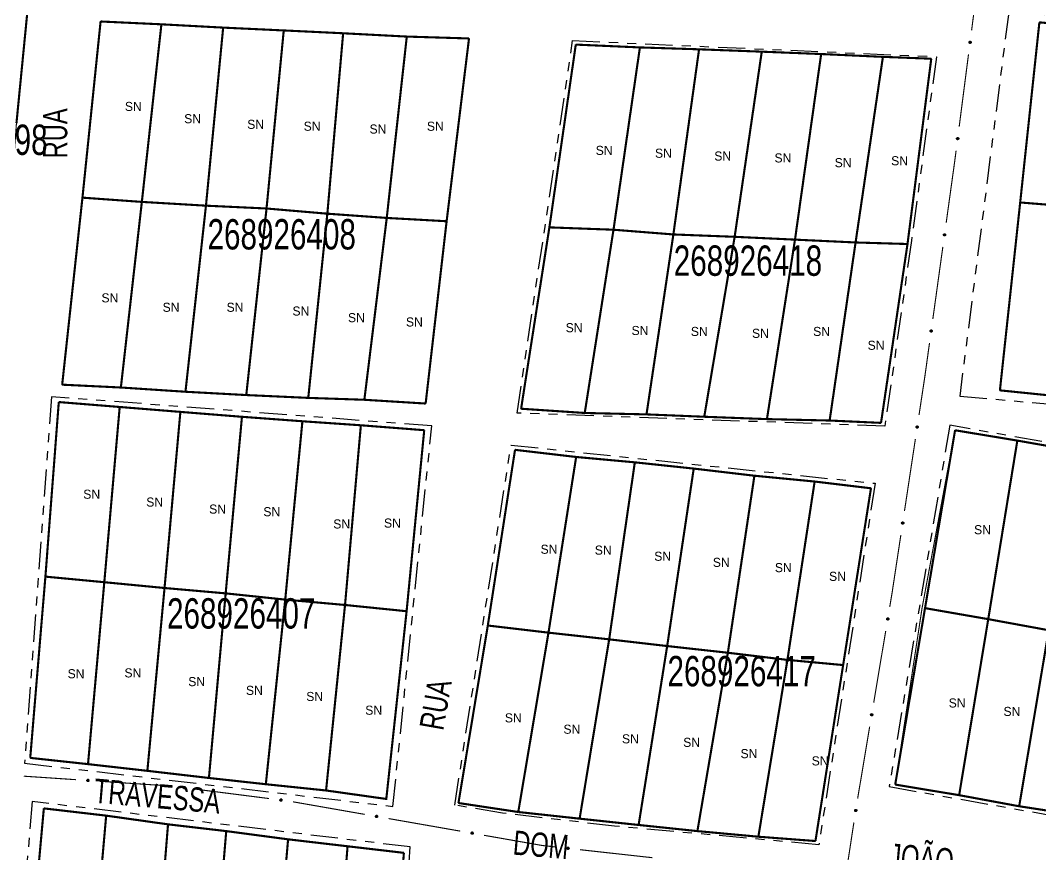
# Model space of a CAD drawing. Extents: x 211453 to 215163, y 4877397 to 4881305.
# Drawn here: x 213351.6 to 213519.8, y 4878293 to 4878430.5 of the extents above; entities that cross this region are included whole.
import ezdxf
from ezdxf.enums import TextEntityAlignment as Align

# ---------------------------------------------------------------- set-up
doc = ezdxf.new("R2010")
doc.units = 0
doc.header["$LTSCALE"] = 1.5
doc.header["$MEASUREMENT"] = 0
doc.linetypes.add('TRACO_25', pattern=[8, 3, -1, 1, -1, 1, -1])
for name, color, linetype in [('CD_MALHA_LOTES', 7, 'CONTINUOUS'), ('CD_TXT_QUADRA', 255, 'CONTINUOUS'), ('RU-QUADRA', 210, 'CONTINUOUS'), ('SV-EIXO-RUA-N-PAV', 6, 'CONTINUOUS'), ('SV-RUA-NAO-PAV', 7, 'CONTINUOUS'), ('SV-TXT-RUA-N-PAV', 7, 'CONTINUOUS'), ('Th_NmrPort', 1, 'CONTINUOUS')]:
    doc.layers.add(name, color=color, linetype=linetype)
doc.styles.add('ARIAL', font='ARIAL.SHX')

msp = doc.modelspace()

# ---------------------------------------------------------------- linework, layer by layer
at = {"layer": 'CD_MALHA_LOTES', "linetype": 'Continuous', "const_width": 0.35, "flags": 128}
for points in [[(213353.835434, 4878443.311717), (213350.913957, 4878413.535123)], [(213361.794976, 4878401.250103), (213364.787649, 4878430.282913)], [(213364.787649, 4878430.282913), (213374.815045, 4878429.816523)], [(213371.589177, 4878400.550518), (213374.815045, 4878429.816523)], [(213374.815045, 4878429.816523), (213384.997905, 4878429.2724)], [(213516.417815, 4878400.456143), (213519.584302, 4878430.141959)], [(213519.584302, 4878430.141959), (213529.699468, 4878429.174421)], [(213382.160696, 4878399.928664), (213384.997905, 4878429.2724)], [(213384.997905, 4878429.2724), (213394.986435, 4878428.80601)], [(213392.149226, 4878399.462273), (213394.986435, 4878428.80601)], [(213394.986435, 4878428.80601), (213404.780636, 4878428.339619)], [(213402.176622, 4878398.607224), (213404.780636, 4878428.339619)], [(213404.780636, 4878428.339619), (213415.274422, 4878427.795497)], [(213411.970823, 4878397.907638), (213415.274422, 4878427.795497)], [(213415.274422, 4878427.795497), (213425.535014, 4878427.48457)], [(213425.535014, 4878427.48457), (213421.842756, 4878397.363516)], [(213438.788278, 4878396.353003), (213443.141256, 4878426.474057)], [(213443.141256, 4878426.474057), (213453.712774, 4878426.007667)], [(213449.359796, 4878395.964344), (213453.712774, 4878426.007667)], [(213453.712774, 4878426.007667), (213463.46811, 4878425.69674)], [(213459.231729, 4878395.187027), (213463.46811, 4878425.69674)], [(213463.46811, 4878425.69674), (213473.806433, 4878425.308081)], [(213469.336857, 4878394.798368), (213473.806433, 4878425.308081)], [(213473.806433, 4878425.308081), (213483.600634, 4878424.919422)], [(213479.286521, 4878394.331977), (213483.600634, 4878424.919422)], [(213483.600634, 4878424.919422), (213493.783493, 4878424.453032)], [(213489.275052, 4878393.865587), (213493.783493, 4878424.453032)], [(213493.783493, 4878424.453032), (213501.754893, 4878424.146591)], [(213501.754893, 4878424.146591), (213497.837644, 4878393.610896)], [(213358.452511, 4878370.429463), (213361.794976, 4878401.250103)], [(213371.589177, 4878400.550518), (213361.794976, 4878401.250103)], [(213368.130114, 4878369.963073), (213371.589177, 4878400.550518)], [(213382.160696, 4878399.928664), (213371.589177, 4878400.550518)], [(213378.779364, 4878369.263487), (213382.160696, 4878399.928664)], [(213392.149226, 4878399.462273), (213382.160696, 4878399.928664)], [(213388.80676, 4878368.719365), (213392.149226, 4878399.462273)], [(213402.176622, 4878398.607224), (213392.149226, 4878399.462273)], [(213513.075412, 4878369.494937), (213516.417815, 4878400.456143)], [(213526.796855, 4878399.620542), (213516.417815, 4878400.456143)], [(213399.028486, 4878368.252974), (213402.176622, 4878398.607224)], [(213411.970823, 4878397.907638), (213402.176622, 4878398.607224)], [(213408.278565, 4878367.942047), (213411.970823, 4878397.907638)], [(213421.842756, 4878397.363516), (213411.970823, 4878397.907638)], [(213421.842756, 4878397.363516), (213418.383693, 4878367.320193)], [(213434.124373, 4878366.465144), (213438.788278, 4878396.353003)], [(213449.359796, 4878395.964344), (213438.788278, 4878396.353003)], [(213444.618159, 4878365.765558), (213449.359796, 4878395.964344)], [(213459.231729, 4878395.187027), (213449.359796, 4878395.964344)], [(213454.801019, 4878365.532363), (213459.231729, 4878395.187027)], [(213469.336857, 4878394.798368), (213459.231729, 4878395.187027)], [(213464.323159, 4878365.143704), (213469.336857, 4878394.798368)], [(213479.286521, 4878394.331977), (213469.336857, 4878394.798368)], [(213474.661482, 4878364.755045), (213479.286521, 4878394.331977)], [(213489.275052, 4878393.865587), (213479.286521, 4878394.331977)], [(213484.999805, 4878364.52185), (213489.275052, 4878393.865587)], [(213497.837644, 4878393.610896), (213489.275052, 4878393.865587)], [(213497.837644, 4878393.610896), (213493.471395, 4878364.133365)], [(213368.130114, 4878369.963073), (213358.452511, 4878370.429463)], [(213378.779364, 4878369.263487), (213368.130114, 4878369.963073)], [(213388.80676, 4878368.719365), (213378.779364, 4878369.263487)], [(213523.454452, 4878368.439441), (213513.075412, 4878369.494937)], [(213355.686795, 4878338.797217), (213357.893984, 4878367.564241)], [(213357.893984, 4878367.564241), (213367.936692, 4878366.754939)], [(213399.028486, 4878368.252974), (213388.80676, 4878368.719365)], [(213408.278565, 4878367.942047), (213399.028486, 4878368.252974)], [(213418.383693, 4878367.320193), (213408.278565, 4878367.942047)], [(213365.398425, 4878337.877555), (213367.936692, 4878366.754939)], [(213367.936692, 4878366.754939), (213377.942613, 4878365.945636)], [(213375.330773, 4878336.921107), (213377.942613, 4878365.945636)], [(213377.942613, 4878365.945636), (213388.095681, 4878365.136334)], [(213444.618159, 4878365.765558), (213434.124373, 4878366.465144)], [(213454.801019, 4878365.532363), (213444.618159, 4878365.765558)], [(213385.410268, 4878336.038232), (213388.095681, 4878365.136334)], [(213388.095681, 4878365.136334), (213398.064816, 4878364.400604)], [(213395.232257, 4878335.00821), (213398.064816, 4878364.400604)], [(213398.064816, 4878364.400604), (213407.702872, 4878363.738448)], [(213464.323159, 4878365.143704), (213454.801019, 4878365.532363)], [(213474.661482, 4878364.755045), (213464.323159, 4878365.143704)], [(213484.999805, 4878364.52185), (213474.661482, 4878364.755045)], [(213493.471395, 4878364.133365), (213484.999805, 4878364.52185)], [(213405.091032, 4878334.125335), (213407.702872, 4878363.738448)], [(213407.702872, 4878363.738448), (213418.150231, 4878362.929145)], [(213418.150231, 4878362.929145), (213415.2441, 4878333.095313)], [(213500.726899, 4878333.602581), (213505.682386, 4878362.918401)], [(213505.682386, 4878362.918401), (213515.94719, 4878361.215735)], [(213511.150615, 4878331.789132), (213515.94719, 4878361.215735)], [(213515.94719, 4878361.215735), (213526.796584, 4878359.312332)], [(213428.634377, 4878330.740979), (213433.122327, 4878359.691935)], [(213433.122327, 4878359.691935), (213443.201821, 4878358.514768)], [(213438.640298, 4878329.563812), (213443.201821, 4878358.514768)], [(213443.201821, 4878358.514768), (213452.876665, 4878357.631893)], [(213448.64622, 4878328.460217), (213452.876665, 4878357.631893)], [(213452.876665, 4878357.631893), (213462.588294, 4878356.601872)], [(213458.210704, 4878327.356623), (213462.588294, 4878356.601872)], [(213462.588294, 4878356.601872), (213472.594216, 4878355.424704)], [(213468.216625, 4878326.253029), (213472.594216, 4878355.424704)], [(213472.594216, 4878355.424704), (213482.526564, 4878354.468256)], [(213478.038614, 4878325.075862), (213482.526564, 4878354.468256)], [(213482.526564, 4878354.468256), (213491.812215, 4878353.354405)], [(213491.812215, 4878353.354405), (213487.224652, 4878324.221883)], [(213353.185315, 4878308.926599), (213355.686795, 4878338.797217)], [(213365.398425, 4878337.877555), (213355.686795, 4878338.797217)], [(213362.713012, 4878307.896578), (213365.398425, 4878337.877555)], [(213375.330773, 4878336.921107), (213365.398425, 4878337.877555)], [(213372.498215, 4878306.792983), (213375.330773, 4878336.921107)], [(213385.410268, 4878336.038232), (213375.330773, 4878336.921107)], [(213382.651282, 4878305.615816), (213385.410268, 4878336.038232)], [(213395.232257, 4878335.00821), (213385.410268, 4878336.038232)], [(213392.031833, 4878304.585795), (213395.232257, 4878335.00821)], [(213405.091032, 4878334.125335), (213395.232257, 4878335.00821)], [(213401.964182, 4878303.555773), (213405.091032, 4878334.125335)], [(213415.2441, 4878333.095313), (213405.091032, 4878334.125335)], [(213415.2441, 4878333.095313), (213411.89653, 4878302.157887), (213401.964182, 4878303.555773)], [(213500.726899, 4878333.602581), (213495.811971, 4878304.526706)], [(213511.150615, 4878331.789132), (213500.726899, 4878333.602581)], [(213423.794077, 4878301.489696), (213428.634377, 4878330.740979)], [(213438.640298, 4878329.563812), (213428.634377, 4878330.740979)], [(213506.354041, 4878302.781278), (213511.150615, 4878331.789132)], [(213521.124445, 4878329.961866), (213511.150615, 4878331.789132)], [(213433.656411, 4878300.007718), (213438.640298, 4878329.563812)], [(213448.64622, 4878328.460217), (213438.640298, 4878329.563812)], [(213516.251734, 4878300.954011), (213521.124445, 4878329.961866)], [(213443.773835, 4878298.90964), (213448.64622, 4878328.460217)], [(213458.210704, 4878327.356623), (213448.64622, 4878328.460217)], [(213453.503359, 4878297.871985), (213458.210704, 4878327.356623)], [(213468.216625, 4878326.253029), (213458.210704, 4878327.356623)], [(213463.193031, 4878296.859175), (213468.216625, 4878326.253029)], [(213478.038614, 4878325.075862), (213468.216625, 4878326.253029)], [(213473.247417, 4878295.935657), (213478.038614, 4878325.075862)], [(213487.224652, 4878324.221883), (213478.038614, 4878325.075862)], [(213487.224652, 4878324.221883), (213482.658287, 4878295.22398)], [(213362.713012, 4878307.896578), (213353.185315, 4878308.926599)], [(213372.498215, 4878306.792983), (213362.713012, 4878307.896578)], [(213382.651282, 4878305.615816), (213372.498215, 4878306.792983)], [(213392.031833, 4878304.585795), (213382.651282, 4878305.615816)], [(213401.964182, 4878303.555773), (213392.031833, 4878304.585795)], [(213495.811971, 4878304.526706), (213506.354041, 4878302.781278)], [(213516.251734, 4878300.954011), (213506.354041, 4878302.781278)], [(213352.720414, 4878270.806001), (213355.429318, 4878300.60395)], [(213355.429318, 4878300.60395), (213365.70722, 4878299.408845)], [(213433.656411, 4878300.007718), (213423.794077, 4878301.489696)], [(213443.773835, 4878298.90964), (213433.656411, 4878300.007718)], [(213528.167034, 4878299.126745), (213516.251734, 4878300.954011)], [(213363.07799, 4878269.690569), (213365.70722, 4878299.408845)], [(213365.70722, 4878299.408845), (213375.905449, 4878297.974719)], [(213453.503359, 4878297.871985), (213443.773835, 4878298.90964)], [(213373.515239, 4878268.415791), (213375.905449, 4878297.974719)], [(213375.905449, 4878297.974719), (213385.506125, 4878296.859288)], [(213382.996405, 4878267.180849), (213385.506125, 4878296.859288)], [(213385.506125, 4878296.859288), (213395.704354, 4878295.504836)], [(213463.193031, 4878296.859175), (213453.503359, 4878297.871985)], [(213473.247417, 4878295.935657), (213463.193031, 4878296.859175)], [(213393.11496, 4878265.826397), (213395.704354, 4878295.504836)], [(213395.704354, 4878295.504836), (213405.510134, 4878294.360451)], [(213482.658287, 4878295.22398), (213473.247417, 4878295.935657)], [(213403.153842, 4878264.551618), (213405.510134, 4878294.360451)], [(213405.510134, 4878294.360451), (213414.798428, 4878293.276459)], [(213414.798428, 4878293.276459), (213412.47566, 4878263.595534)]]:
    msp.add_lwpolyline(points, dxfattribs=at)
at = {"layer": 'RU-QUADRA', "linetype": 'Continuous', "const_width": 0.18, "flags": 128}
for points in [[(213353.835434, 4878443.311717), (213344.471725, 4878444.285543), (213333.534914, 4878445.334278), (213324.096295, 4878446.233194), (213321.849005, 4878416.306781), (213319.227167, 4878386.455278), (213328.965424, 4878385.631271), (213339.452778, 4878384.657446), (213348.741577, 4878383.75853), (213350.913957, 4878413.535123)], [(213364.787649, 4878430.282913), (213374.815045, 4878429.816523), (213384.997905, 4878429.2724), (213394.986435, 4878428.80601), (213404.780636, 4878428.339619), (213415.274422, 4878427.795497), (213425.535014, 4878427.48457), (213421.842756, 4878397.363516), (213418.383693, 4878367.320193), (213408.278565, 4878367.942047), (213399.028486, 4878368.252974), (213388.80676, 4878368.719365), (213378.779364, 4878369.263487), (213368.130114, 4878369.963073), (213358.452511, 4878370.429463), (213361.794976, 4878401.250103)], [(213519.584302, 4878430.141959), (213529.699468, 4878429.174421), (213539.59474, 4878428.250863), (213548.918286, 4878427.371283), (213559.033452, 4878426.491703), (213569.060661, 4878425.524166), (213578.999912, 4878424.644586), (213576.273215, 4878394.431022), (213573.106728, 4878363.777668), (213563.343393, 4878364.745206), (213553.404142, 4878365.712744), (213543.376933, 4878366.76824), (213533.877472, 4878367.559861), (213523.454452, 4878368.439441), (213513.075412, 4878369.494937), (213516.417815, 4878400.456143)], [(213501.754893, 4878424.146591), (213493.783493, 4878424.453032), (213483.600634, 4878424.919422), (213473.806433, 4878425.308081), (213463.46811, 4878425.69674), (213453.712774, 4878426.007667), (213443.141256, 4878426.474057), (213438.788278, 4878396.353003), (213434.124373, 4878366.465144), (213444.618159, 4878365.765558), (213454.801019, 4878365.532363), (213464.323159, 4878365.143704), (213474.661482, 4878364.755045), (213484.999805, 4878364.52185), (213493.471395, 4878364.133365), (213497.837644, 4878393.610896)], [(213418.150231, 4878362.929145), (213407.702872, 4878363.738448), (213398.064816, 4878364.400604), (213388.095681, 4878365.136334), (213377.942613, 4878365.945636), (213367.936692, 4878366.754939), (213357.893984, 4878367.564241), (213355.686795, 4878338.797217), (213353.185315, 4878308.926599), (213362.713012, 4878307.896578), (213372.498215, 4878306.792983), (213382.651282, 4878305.615816), (213392.031833, 4878304.585795), (213401.964182, 4878303.555773), (213411.89653, 4878302.157887), (213415.2441, 4878333.095313)], [(213505.682386, 4878362.918401), (213515.94719, 4878361.215735), (213526.796584, 4878359.312332), (213537.60791, 4878357.180522), (213548.038556, 4878355.391323), (213557.403297, 4878353.564057), (213565.778268, 4878352.041335), (213560.829421, 4878322.500528), (213555.956711, 4878294.101762), (213546.135154, 4878296.005165), (213537.303366, 4878297.527887), (213528.167034, 4878299.126745), (213516.251734, 4878300.954011), (213506.354041, 4878302.781278), (213495.811971, 4878304.526706), (213500.22761, 4878333.547106)], [(213433.122327, 4878359.691935), (213428.634377, 4878330.740979), (213423.794077, 4878301.489696), (213433.656411, 4878300.007718), (213443.773835, 4878298.90964), (213453.503359, 4878297.871985), (213468.838964, 4878296.269036), (213473.247417, 4878295.935657), (213482.658287, 4878295.22398), (213487.224652, 4878324.221883), (213491.812215, 4878353.354405), (213482.526564, 4878354.468256), (213472.594216, 4878355.424704), (213462.588294, 4878356.601872), (213452.876665, 4878357.631893), (213443.201821, 4878358.514768)], [(213414.798428, 4878293.276459), (213412.47566, 4878263.595534), (213410.204961, 4878233.200032), (213400.564448, 4878234.156116), (213390.525566, 4878235.510568), (213380.367174, 4878236.626), (213370.407966, 4878237.821105), (213360.369085, 4878239.175557), (213350.051346, 4878240.290988), (213352.720414, 4878270.806001), (213355.429318, 4878300.60395), (213365.70722, 4878299.408845), (213375.905449, 4878297.974719), (213385.506125, 4878296.859288), (213395.704354, 4878295.504836), (213405.510134, 4878294.360451)]]:
    msp.add_lwpolyline(points, close=True, dxfattribs=at)
at = {"layer": 'SV-EIXO-RUA-N-PAV', "const_width": 0.18}
for points in [[(213509.943875, 4878440.732584), (213508.408219, 4878428.831249)], [(213507.896334, 4878424.864138), (213506.360678, 4878412.962803)], [(213505.720821, 4878408.003914), (213505.609098, 4878407.138059)], [(213505.848792, 4878408.995692), (213505.720821, 4878408.003914)], [(213505.609098, 4878407.138059), (213504.21646, 4878397.107305)], [(213503.666389, 4878393.145308), (213502.016177, 4878381.259317)], [(213501.466106, 4878377.297319), (213500.778517, 4878372.344823)], [(213500.701456, 4878371.789776), (213499.736416, 4878365.422868)], [(213500.778517, 4878372.344823), (213500.701456, 4878371.789776)], [(213499.136978, 4878361.468038), (213497.338664, 4878349.603551)], [(213496.739226, 4878345.648722), (213495.39049, 4878336.750356)], [(213495.263259, 4878335.910936), (213494.907672, 4878333.789539)], [(213495.39049, 4878336.750356), (213495.263259, 4878335.910936)], [(213494.246421, 4878329.844574), (213492.262667, 4878318.00968)], [(213491.601416, 4878314.064715), (213489.617662, 4878302.229821)], [(213352.722079, 4878305.870663), (213352.129482, 4878305.91038)], [(213360.70417, 4878305.33567), (213352.722079, 4878305.870663)], [(213376.421299, 4878304.282242), (213364.695216, 4878305.068173)], [(213376.666918, 4878304.250922), (213376.421299, 4878304.282242)], [(213392.538399, 4878302.227042), (213380.634789, 4878303.744952)], [(213408.321525, 4878299.619039), (213396.501511, 4878301.689614)], [(213424.081543, 4878296.858274), (213412.261529, 4878298.928848)], [(213488.996468, 4878298.278434), (213487.63526, 4878289.381968)], [(213437.628427, 4878294.485194), (213428.021547, 4878296.168082)], [(213437.873763, 4878294.458037), (213437.628427, 4878294.485194)], [(213439.86162, 4878294.237985), (213437.873763, 4878294.458037)], [(213455.76448, 4878292.477571), (213443.837335, 4878293.797882)]]:
    msp.add_lwpolyline(points, dxfattribs=at)
at = {"layer": 'SV-EIXO-RUA-N-PAV'}
for points in [[(213508.279839, 4878426.976106), (213508.310258, 4878426.937808), (213508.32857, 4878426.898673), (213508.334449, 4878426.861636), (213508.33111, 4878426.827553), (213508.323766, 4878426.793069), (213508.308692, 4878426.759936), (213508.283816, 4878426.726867), (213508.245612, 4878426.696083), (213508.204289, 4878426.679959), (213508.168287, 4878426.672253), (213508.132547, 4878426.673688), (213508.099167, 4878426.681383), (213508.065268, 4878426.698179), (213508.032002, 4878426.723716), (213508.001977, 4878426.762881), (213507.984288, 4878426.801371), (213507.979542, 4878426.837344), (213507.981213, 4878426.873266), (213507.989132, 4878426.908381), (213508.004116, 4878426.94082), (213508.029888, 4878426.974267), (213508.068936, 4878427.003389), (213508.107124, 4878427.021471), (213508.143021, 4878427.02672), (213508.178349, 4878427.024279), (213508.213026, 4878427.017335), (213508.246963, 4878427.003569), (213508.279839, 4878426.976106)], [(213506.232297, 4878411.10766), (213506.262716, 4878411.069362), (213506.281029, 4878411.030227), (213506.286907, 4878410.99319), (213506.283568, 4878410.959107), (213506.276225, 4878410.924623), (213506.261151, 4878410.89149), (213506.236275, 4878410.858421), (213506.198071, 4878410.827637), (213506.156748, 4878410.811513), (213506.120746, 4878410.803807), (213506.085006, 4878410.805242), (213506.051626, 4878410.812937), (213506.017726, 4878410.829733), (213505.984461, 4878410.85527), (213505.954436, 4878410.894435), (213505.936746, 4878410.932925), (213505.932001, 4878410.968898), (213505.933671, 4878411.00482), (213505.94159, 4878411.039935), (213505.956575, 4878411.072374), (213505.982347, 4878411.105821), (213506.021395, 4878411.134943), (213506.059583, 4878411.153025), (213506.09548, 4878411.158275), (213506.130808, 4878411.155834), (213506.165484, 4878411.148889), (213506.199421, 4878411.135123), (213506.232297, 4878411.10766)], [(213504.070218, 4878395.253484), (213504.100267, 4878395.214895), (213504.118201, 4878395.175586), (213504.123723, 4878395.138494), (213504.120056, 4878395.104445), (213504.112381, 4878395.070033), (213504.096988, 4878395.037047), (213504.071795, 4878395.004219), (213504.033296, 4878394.973805), (213503.99182, 4878394.958079), (213503.955745, 4878394.95072), (213503.92002, 4878394.9525), (213503.886716, 4878394.960516), (213503.85298, 4878394.977638), (213503.819962, 4878395.003494), (213503.790316, 4878395.042946), (213503.772998, 4878395.081604), (213503.768599, 4878395.117621), (213503.770615, 4878395.153525), (213503.778872, 4878395.188563), (213503.794168, 4878395.220856), (213503.820262, 4878395.254053), (213503.859588, 4878395.282798), (213503.897948, 4878395.300511), (213503.933894, 4878395.305415), (213503.969197, 4878395.302633), (213504.003805, 4878395.295355), (213504.037608, 4878395.281263), (213504.070218, 4878395.253484)], [(213501.869934, 4878379.405495), (213501.899983, 4878379.366907), (213501.917918, 4878379.327597), (213501.92344, 4878379.290505), (213501.919772, 4878379.256456), (213501.912097, 4878379.222044), (213501.896705, 4878379.189058), (213501.871511, 4878379.15623), (213501.833013, 4878379.125816), (213501.791536, 4878379.11009), (213501.755461, 4878379.102731), (213501.719737, 4878379.104511), (213501.686433, 4878379.112527), (213501.652697, 4878379.129649), (213501.619679, 4878379.155505), (213501.590032, 4878379.194957), (213501.572714, 4878379.233615), (213501.568315, 4878379.269633), (213501.570332, 4878379.305536), (213501.578589, 4878379.340574), (213501.593885, 4878379.372867), (213501.619978, 4878379.406064), (213501.659304, 4878379.434809), (213501.697665, 4878379.452522), (213501.733611, 4878379.457426), (213501.768914, 4878379.454645), (213501.803521, 4878379.447366), (213501.837325, 4878379.433274), (213501.869934, 4878379.405495)], [(213499.567067, 4878363.571014), (213499.596632, 4878363.532054), (213499.614075, 4878363.492523), (213499.619134, 4878363.455366), (213499.615042, 4878363.421365), (213499.606938, 4878363.387052), (213499.591136, 4878363.35426), (213499.565535, 4878363.321749), (213499.52666, 4878363.291817), (213499.48499, 4878363.27661), (213499.448827, 4878363.269701), (213499.413127, 4878363.271926), (213499.379926, 4878363.280357), (213499.346406, 4878363.297898), (213499.313713, 4878363.324164), (213499.284561, 4878363.363983), (213499.267726, 4878363.402854), (213499.263777, 4878363.438924), (213499.266241, 4878363.474799), (213499.274934, 4878363.509731), (213499.290632, 4878363.541831), (213499.317137, 4878363.5747), (213499.356819, 4878363.602953), (213499.395397, 4878363.620186), (213499.431401, 4878363.624641), (213499.466667, 4878363.621419), (213499.501181, 4878363.61371), (213499.534806, 4878363.599197), (213499.567067, 4878363.571014)], [(213497.169314, 4878347.751698), (213497.19888, 4878347.712737), (213497.216323, 4878347.673207), (213497.221381, 4878347.636049), (213497.21729, 4878347.602048), (213497.209186, 4878347.567735), (213497.193383, 4878347.534943), (213497.167782, 4878347.502432), (213497.128908, 4878347.4725), (213497.087238, 4878347.457293), (213497.051074, 4878347.450384), (213497.015375, 4878347.452609), (213496.982173, 4878347.46104), (213496.948653, 4878347.478581), (213496.91596, 4878347.504847), (213496.886808, 4878347.544666), (213496.869974, 4878347.583538), (213496.866024, 4878347.619607), (213496.868489, 4878347.655483), (213496.877182, 4878347.690414), (213496.892879, 4878347.722514), (213496.919384, 4878347.755384), (213496.959066, 4878347.783636), (213496.997645, 4878347.800869), (213497.033649, 4878347.805324), (213497.068914, 4878347.802103), (213497.103429, 4878347.794393), (213497.137054, 4878347.77988), (213497.169314, 4878347.751698)], [(213494.709364, 4878331.940562), (213494.738316, 4878331.901144), (213494.755139, 4878331.861345), (213494.759615, 4878331.824113), (213494.754992, 4878331.79018), (213494.746353, 4878331.755998), (213494.730039, 4878331.723457), (213494.703932, 4878331.691351), (213494.664594, 4878331.662031), (213494.622691, 4878331.647478), (213494.586424, 4878331.641136), (213494.550763, 4878331.643919), (213494.517698, 4878331.652869), (213494.484457, 4878331.670932), (213494.452179, 4878331.697707), (213494.423653, 4878331.737976), (213494.407429, 4878331.777107), (213494.404045, 4878331.813233), (213494.40707, 4878331.849066), (213494.416308, 4878331.883858), (213494.432507, 4878331.915708), (213494.459523, 4878331.948159), (213494.499642, 4878331.975787), (213494.538485, 4878331.992414), (213494.574555, 4878331.996305), (213494.609765, 4878331.992532), (213494.644155, 4878331.984284), (213494.677549, 4878331.969246), (213494.709364, 4878331.940562)], [(213492.06436, 4878316.160703), (213492.093312, 4878316.121285), (213492.110134, 4878316.081486), (213492.11461, 4878316.044254), (213492.109987, 4878316.010321), (213492.101348, 4878315.976139), (213492.085034, 4878315.943598), (213492.058927, 4878315.911492), (213492.019589, 4878315.882172), (213491.977686, 4878315.867619), (213491.941419, 4878315.861277), (213491.905759, 4878315.86406), (213491.872693, 4878315.87301), (213491.839452, 4878315.891073), (213491.807174, 4878315.917848), (213491.778649, 4878315.958117), (213491.762424, 4878315.997248), (213491.75904, 4878316.033375), (213491.762065, 4878316.069207), (213491.771304, 4878316.103999), (213491.787502, 4878316.135849), (213491.814518, 4878316.1683), (213491.854637, 4878316.195928), (213491.89348, 4878316.212555), (213491.92955, 4878316.216446), (213491.96476, 4878316.212673), (213491.99915, 4878316.204425), (213492.032544, 4878316.189387), (213492.06436, 4878316.160703)], [(213362.83569, 4878305.082479), (213362.799331, 4878305.049767), (213362.761394, 4878305.029088), (213362.724787, 4878305.020948), (213362.690564, 4878305.022189), (213362.655694, 4878305.027403), (213362.621698, 4878305.040415), (213362.587166, 4878305.063216), (213362.554095, 4878305.099459), (213362.535466, 4878305.139715), (213362.525565, 4878305.175176), (213362.524805, 4878305.210937), (213362.530437, 4878305.244726), (213362.545122, 4878305.279592), (213362.568569, 4878305.314362), (213362.605818, 4878305.346733), (213362.64315, 4878305.366751), (213362.678764, 4878305.373695), (213362.71472, 4878305.374232), (213362.750255, 4878305.368483), (213362.783553, 4878305.355517), (213362.818518, 4878305.331846), (213362.849982, 4878305.294658), (213362.870373, 4878305.257652), (213362.877815, 4878305.222145), (213362.877546, 4878305.186733), (213362.872742, 4878305.151696), (213362.861084, 4878305.116978), (213362.83569, 4878305.082479)], [(213378.779456, 4878303.870566), (213378.741203, 4878303.84009), (213378.702095, 4878303.82172), (213378.665067, 4878303.815786), (213378.630979, 4878303.819074), (213378.596485, 4878303.826366), (213378.563329, 4878303.841391), (213378.530223, 4878303.866218), (213378.499382, 4878303.904375), (213378.483196, 4878303.945674), (213378.475437, 4878303.981665), (213378.476819, 4878304.017407), (213378.484464, 4878304.050798), (213378.50121, 4878304.084723), (213378.526697, 4878304.118026), (213378.565817, 4878304.14811), (213378.60428, 4878304.165857), (213378.640246, 4878304.170656), (213378.67617, 4878304.169039), (213378.711298, 4878304.161172), (213378.743759, 4878304.146236), (213378.777244, 4878304.120514), (213378.806425, 4878304.081509), (213378.824563, 4878304.043348), (213378.829866, 4878304.007459), (213378.827478, 4878303.972128), (213378.820585, 4878303.937441), (213378.806869, 4878303.903483), (213378.779456, 4878303.870566)], [(213394.650936, 4878301.846686), (213394.612684, 4878301.81621), (213394.573576, 4878301.797839), (213394.536548, 4878301.791905), (213394.50246, 4878301.795193), (213394.467966, 4878301.802485), (213394.43481, 4878301.81751), (213394.401704, 4878301.842337), (213394.370863, 4878301.880494), (213394.354677, 4878301.921794), (213394.346918, 4878301.957784), (213394.3483, 4878301.993526), (213394.355945, 4878302.026918), (213394.372691, 4878302.060842), (213394.398178, 4878302.094145), (213394.437298, 4878302.124229), (213394.475761, 4878302.141976), (213394.511727, 4878302.146775), (213394.547651, 4878302.145158), (213394.582778, 4878302.137291), (213394.61524, 4878302.122355), (213394.648725, 4878302.096633), (213394.677906, 4878302.057629), (213394.696044, 4878302.019468), (213394.701347, 4878301.983579), (213394.698959, 4878301.948247), (213394.692066, 4878301.91356), (213394.67835, 4878301.879602), (213394.650936, 4878301.846686)], [(213489.429504, 4878300.380805), (213489.459015, 4878300.341803), (213489.476402, 4878300.302249), (213489.481409, 4878300.265084), (213489.47727, 4878300.231089), (213489.469118, 4878300.196787), (213489.453269, 4878300.164017), (213489.427623, 4878300.131543), (213489.388706, 4878300.101665), (213489.347015, 4878300.086516), (213489.310842, 4878300.079658), (213489.275146, 4878300.081933), (213489.241956, 4878300.090411), (213489.208461, 4878300.107999), (213489.175805, 4878300.134311), (213489.146708, 4878300.17417), (213489.129928, 4878300.213065), (213489.126029, 4878300.24914), (213489.128544, 4878300.285012), (213489.137286, 4878300.319932), (213489.153029, 4878300.35201), (213489.17958, 4878300.384842), (213489.219301, 4878300.413039), (213489.257904, 4878300.430218), (213489.293914, 4878300.434622), (213489.329175, 4878300.431351), (213489.363679, 4878300.423594), (213489.397283, 4878300.409034), (213489.429504, 4878300.380805)], [(213410.414058, 4878299.140722), (213410.374428, 4878299.112061), (213410.334507, 4878299.095531), (213410.297243, 4878299.091328), (213410.263346, 4878299.0962), (213410.229228, 4878299.10509), (213410.196808, 4878299.121642), (213410.164894, 4878299.147984), (213410.135863, 4878299.187537), (213410.121618, 4878299.229545), (213410.115543, 4878299.265858), (213410.118588, 4878299.301497), (213410.12778, 4878299.334496), (213410.146087, 4878299.367603), (213410.173097, 4878299.399684), (213410.213575, 4878299.427913), (213410.252824, 4878299.44385), (213410.288974, 4878299.446969), (213410.324784, 4878299.443681), (213410.359507, 4878299.434187), (213410.391238, 4878299.417755), (213410.423489, 4878299.390502), (213410.450821, 4878299.350181), (213410.467163, 4878299.311216), (213410.470789, 4878299.275119), (213410.466758, 4878299.239937), (213410.458257, 4878299.205609), (213410.442975, 4878299.172327), (213410.414058, 4878299.140722)], [(213426.174077, 4878296.379957), (213426.134447, 4878296.351295), (213426.094526, 4878296.334765), (213426.057261, 4878296.330562), (213426.023364, 4878296.335434), (213425.989246, 4878296.344324), (213425.956826, 4878296.360877), (213425.924912, 4878296.387218), (213425.895882, 4878296.426771), (213425.881636, 4878296.468779), (213425.875561, 4878296.505092), (213425.878606, 4878296.540731), (213425.887798, 4878296.57373), (213425.906105, 4878296.606837), (213425.933116, 4878296.638918), (213425.973594, 4878296.667147), (213426.012842, 4878296.683084), (213426.048993, 4878296.686203), (213426.084802, 4878296.682915), (213426.119525, 4878296.673421), (213426.151256, 4878296.656989), (213426.183507, 4878296.629736), (213426.210839, 4878296.589415), (213426.227181, 4878296.550451), (213426.230807, 4878296.514354), (213426.226776, 4878296.479171), (213426.218276, 4878296.444843), (213426.202994, 4878296.411561), (213426.174077, 4878296.379957)], [(213441.980174, 4878293.892713), (213441.942432, 4878293.861606), (213441.903634, 4878293.84259), (213441.86671, 4878293.836043), (213441.832572, 4878293.838765), (213441.797961, 4878293.845484), (213441.764561, 4878293.859957), (213441.731048, 4878293.884231), (213441.699579, 4878293.921872), (213441.68271, 4878293.962898), (213441.674355, 4878293.998755), (213441.675144, 4878294.034515), (213441.682234, 4878294.068028), (213441.698415, 4878294.102225), (213441.723347, 4878294.135947), (213441.761962, 4878294.166675), (213441.800126, 4878294.185057), (213441.836008, 4878294.190452), (213441.871954, 4878294.189431), (213441.907206, 4878294.182148), (213441.939911, 4878294.167752), (213441.973818, 4878294.142589), (213442.003642, 4878294.104074), (213442.022411, 4878294.066219), (213442.028308, 4878294.030423), (213442.026506, 4878293.995056), (213442.020189, 4878293.96026), (213442.007038, 4878293.926079), (213441.980174, 4878293.892713)]]:
    msp.add_lwpolyline(points, close=True, dxfattribs=at)
for points in [[(213507.989132, 4878426.908381), (213507.984288, 4878426.801371)], [(213507.996699, 4878426.920215), (213507.993468, 4878426.788552)], [(213508.004116, 4878426.94082), (213508.001977, 4878426.762881)], [(213508.018657, 4878426.951777), (213508.017522, 4878426.751052)], [(213508.029888, 4878426.974267), (213508.032002, 4878426.723716)], [(213508.050438, 4878426.984824), (213508.048517, 4878426.714033)], [(213508.068936, 4878427.003389), (213508.065268, 4878426.698179)], [(213508.086759, 4878427.010406), (213508.081782, 4878426.694606)], [(213508.107124, 4878427.021471), (213508.099167, 4878426.681383)], [(213508.123866, 4878427.020752), (213508.115746, 4878426.680593)], [(213508.143021, 4878427.02672), (213508.132547, 4878426.673688)], [(213508.159925, 4878427.022979), (213508.14805, 4878426.675049)], [(213508.178349, 4878427.024279), (213508.168287, 4878426.672253)], [(213508.196289, 4878427.016911), (213508.188693, 4878426.680811)], [(213508.213026, 4878427.017335), (213508.204289, 4878426.679959)], [(213508.229249, 4878427.005779), (213508.225975, 4878426.692511)], [(213508.246963, 4878427.003569), (213508.245612, 4878426.696083)], [(213508.26151, 4878426.989233), (213508.2633, 4878426.715211)], [(213508.279839, 4878426.976106), (213508.283816, 4878426.726867)], [(213508.295561, 4878426.954571), (213508.296783, 4878426.75079)], [(213508.310258, 4878426.937808), (213508.308692, 4878426.759936)], [(213508.320793, 4878426.915544), (213508.316384, 4878426.785408)], [(213508.32857, 4878426.898673), (213508.323766, 4878426.793069)], [(213505.94159, 4878411.039935), (213505.936746, 4878410.932925)], [(213505.949157, 4878411.051769), (213505.945927, 4878410.920106)], [(213505.956575, 4878411.072374), (213505.954436, 4878410.894435)], [(213505.971116, 4878411.083332), (213505.969981, 4878410.882606)], [(213505.982347, 4878411.105821), (213505.984461, 4878410.85527)], [(213506.002897, 4878411.116378), (213506.000976, 4878410.845587)], [(213506.021395, 4878411.134943), (213506.017726, 4878410.829733)], [(213506.039218, 4878411.14196), (213506.034241, 4878410.82616)], [(213506.059583, 4878411.153025), (213506.051626, 4878410.812937)], [(213506.076324, 4878411.152306), (213506.068204, 4878410.812147)], [(213506.09548, 4878411.158275), (213506.085006, 4878410.805242)], [(213506.112383, 4878411.154533), (213506.100509, 4878410.806603)], [(213506.130808, 4878411.155834), (213506.120746, 4878410.803807)], [(213506.148748, 4878411.148465), (213506.141152, 4878410.812365)], [(213506.165484, 4878411.148889), (213506.156748, 4878410.811513)], [(213506.181707, 4878411.137333), (213506.178433, 4878410.824065)], [(213506.199421, 4878411.135123), (213506.198071, 4878410.827637)], [(213506.213968, 4878411.120787), (213506.215758, 4878410.846765)], [(213506.232297, 4878411.10766), (213506.236275, 4878410.858421)], [(213506.248019, 4878411.086125), (213506.249241, 4878410.882344)], [(213506.262716, 4878411.069362), (213506.261151, 4878410.89149)], [(213506.273252, 4878411.047098), (213506.268843, 4878410.916963)], [(213506.281029, 4878411.030227), (213506.276225, 4878410.924623)], [(213503.778872, 4878395.188563), (213503.772998, 4878395.081604)], [(213503.786553, 4878395.200323), (213503.782055, 4878395.068697)], [(213503.794168, 4878395.220856), (213503.790316, 4878395.042946)], [(213503.808814, 4878395.231673), (213503.805746, 4878395.030968)], [(213503.820262, 4878395.254053), (213503.819962, 4878395.003494)], [(213503.840912, 4878395.264412), (213503.836383, 4878394.993651)], [(213503.859588, 4878395.282798), (213503.85298, 4878394.977638)], [(213503.877478, 4878395.289643), (213503.86946, 4878394.973906)], [(213503.897948, 4878395.300511), (213503.886716, 4878394.960516)], [(213503.914682, 4878395.299631), (213503.903287, 4878394.959566)], [(213503.933894, 4878395.305415), (213503.92002, 4878394.9525)], [(213503.950761, 4878395.30151), (213503.935536, 4878394.953711)], [(213503.969197, 4878395.302633), (213503.955745, 4878394.95072)], [(213503.987065, 4878395.295092), (213503.976233, 4878394.959081)], [(213504.003805, 4878395.295355), (213503.99182, 4878394.958079)], [(213504.019916, 4878395.283643), (213504.013625, 4878394.970421)], [(213504.037608, 4878395.281263), (213504.033296, 4878394.973805)], [(213504.052016, 4878395.266788), (213504.051167, 4878394.992761)], [(213504.070218, 4878395.253484), (213504.071795, 4878395.004219)], [(213504.085732, 4878395.2318), (213504.084991, 4878395.028016)], [(213504.100267, 4878395.214895), (213504.096988, 4878395.037047)], [(213504.110587, 4878395.192531), (213504.104925, 4878395.062444)], [(213504.118201, 4878395.175586), (213504.112381, 4878395.070033)], [(213501.578589, 4878379.340574), (213501.572714, 4878379.233615)], [(213501.586269, 4878379.352334), (213501.581771, 4878379.220708)], [(213501.593885, 4878379.372867), (213501.590032, 4878379.194957)], [(213501.608531, 4878379.383684), (213501.605462, 4878379.182979)], [(213501.619978, 4878379.406064), (213501.619679, 4878379.155505)], [(213501.640628, 4878379.416423), (213501.636099, 4878379.145663)], [(213501.659304, 4878379.434809), (213501.652697, 4878379.129649)], [(213501.677194, 4878379.441654), (213501.669176, 4878379.125917)], [(213501.697665, 4878379.452522), (213501.686433, 4878379.112527)], [(213501.714399, 4878379.451642), (213501.703003, 4878379.111577)], [(213501.733611, 4878379.457426), (213501.719737, 4878379.104511)], [(213501.750477, 4878379.453521), (213501.735253, 4878379.105722)], [(213501.768914, 4878379.454645), (213501.755461, 4878379.102731)], [(213501.786782, 4878379.447103), (213501.775949, 4878379.111093)], [(213501.803521, 4878379.447366), (213501.791536, 4878379.11009)], [(213501.819633, 4878379.435654), (213501.813341, 4878379.122433)], [(213501.837325, 4878379.433274), (213501.833013, 4878379.125816)], [(213501.851733, 4878379.418799), (213501.850883, 4878379.144773)], [(213501.869934, 4878379.405495), (213501.871511, 4878379.15623)], [(213501.885448, 4878379.383811), (213501.884708, 4878379.180027)], [(213501.899983, 4878379.366907), (213501.896705, 4878379.189058)], [(213501.910304, 4878379.344542), (213501.904641, 4878379.214455)], [(213501.917918, 4878379.327597), (213501.912097, 4878379.222044)], [(213499.274934, 4878363.509731), (213499.267726, 4878363.402854)], [(213499.282761, 4878363.521395), (213499.276621, 4878363.389835)], [(213499.290632, 4878363.541831), (213499.284561, 4878363.363983)], [(213499.305411, 4878363.552465), (213499.29984, 4878363.351813)], [(213499.317137, 4878363.5747), (213499.313713, 4878363.324164)], [(213499.337915, 4878363.584801), (213499.33001, 4878363.314118)], [(213499.356819, 4878363.602953), (213499.346406, 4878363.297898)], [(213499.374792, 4878363.609574), (213499.362837, 4878363.293961)], [(213499.395397, 4878363.620186), (213499.379926, 4878363.280357)], [(213499.412118, 4878363.619097), (213499.396483, 4878363.2792)], [(213499.431401, 4878363.624641), (213499.413127, 4878363.271926)], [(213499.448218, 4878363.620526), (213499.428657, 4878363.272944)], [(213499.466667, 4878363.621419), (213499.448827, 4878363.269701)], [(213499.484439, 4878363.613656), (213499.469417, 4878363.277806)], [(213499.501181, 4878363.61371), (213499.48499, 4878363.27661)], [(213499.517145, 4878363.601798), (213499.506948, 4878363.288679)], [(213499.534806, 4878363.599197), (213499.52666, 4878363.291817)], [(213499.549032, 4878363.584544), (213499.544765, 4878363.310549)], [(213499.567067, 4878363.571014), (213499.565535, 4878363.321749)], [(213499.582309, 4878363.549138), (213499.579027, 4878363.345379)], [(213499.596632, 4878363.532054), (213499.591136, 4878363.35426)], [(213499.606673, 4878363.509562), (213499.599388, 4878363.379556)], [(213499.614075, 4878363.492523), (213499.606938, 4878363.387052)], [(213496.877182, 4878347.690414), (213496.869974, 4878347.583538)], [(213496.885008, 4878347.702078), (213496.878869, 4878347.570518)], [(213496.892879, 4878347.722514), (213496.886808, 4878347.544666)], [(213496.907659, 4878347.733148), (213496.902088, 4878347.532496)], [(213496.919384, 4878347.755384), (213496.91596, 4878347.504847)], [(213496.940162, 4878347.765484), (213496.932257, 4878347.494801)], [(213496.959066, 4878347.783636), (213496.948653, 4878347.478581)], [(213496.97704, 4878347.790257), (213496.965085, 4878347.474644)], [(213496.997645, 4878347.800869), (213496.982173, 4878347.46104)], [(213497.014366, 4878347.79978), (213496.99873, 4878347.459884)], [(213497.033649, 4878347.805324), (213497.015375, 4878347.452609)], [(213497.050466, 4878347.801209), (213497.030905, 4878347.453627)], [(213497.068914, 4878347.802103), (213497.051074, 4878347.450384)], [(213497.086687, 4878347.794339), (213497.071665, 4878347.45849)], [(213497.103429, 4878347.794393), (213497.087238, 4878347.457293)], [(213497.119393, 4878347.782481), (213497.109196, 4878347.469362)], [(213497.137054, 4878347.77988), (213497.128908, 4878347.4725)], [(213497.15128, 4878347.765227), (213497.147013, 4878347.491232)], [(213497.169314, 4878347.751698), (213497.167782, 4878347.502432)], [(213497.184556, 4878347.729821), (213497.181275, 4878347.526063)], [(213497.19888, 4878347.712737), (213497.193383, 4878347.534943)], [(213497.20892, 4878347.690245), (213497.201636, 4878347.560239)], [(213497.216323, 4878347.673207), (213497.209186, 4878347.567735)], [(213494.416308, 4878331.883858), (213494.407429, 4878331.777107)], [(213494.424317, 4878331.895398), (213494.416119, 4878331.76395)], [(213494.432507, 4878331.915708), (213494.423653, 4878331.737976)], [(213494.447451, 4878331.926109), (213494.438741, 4878331.725569)], [(213494.459523, 4878331.948159), (213494.452179, 4878331.697707)], [(213494.480456, 4878331.957933), (213494.468316, 4878331.687407)], [(213494.499642, 4878331.975787), (213494.484457, 4878331.670932)], [(213494.517717, 4878331.982125), (213494.500825, 4878331.666739)], [(213494.538485, 4878331.992414), (213494.517698, 4878331.652869)], [(213494.555188, 4878331.991064), (213494.534235, 4878331.651453)], [(213494.574555, 4878331.996305), (213494.550763, 4878331.643919)], [(213494.591305, 4878331.991928), (213494.566307, 4878331.644694)], [(213494.609765, 4878331.992532), (213494.586424, 4878331.641136)], [(213494.627415, 4878331.984491), (213494.607139, 4878331.648918)], [(213494.644155, 4878331.984284), (213494.622691, 4878331.647478)], [(213494.65993, 4878331.972123), (213494.644835, 4878331.659202)], [(213494.677549, 4878331.969246), (213494.664594, 4878331.662031)], [(213494.691544, 4878331.954372), (213494.68299, 4878331.680478)], [(213494.709364, 4878331.940562), (213494.703932, 4878331.691351)], [(213494.724262, 4878331.91845), (213494.717792, 4878331.714768)], [(213494.738316, 4878331.901144), (213494.730039, 4878331.723457)], [(213494.748004, 4878331.878498), (213494.738686, 4878331.748622)], [(213494.755139, 4878331.861345), (213494.746353, 4878331.755998)], [(213491.771304, 4878316.103999), (213491.762424, 4878315.997248)], [(213491.779312, 4878316.115539), (213491.771114, 4878315.984091)], [(213491.787502, 4878316.135849), (213491.778649, 4878315.958117)], [(213491.802446, 4878316.14625), (213491.793736, 4878315.945711)], [(213491.814518, 4878316.1683), (213491.807174, 4878315.917848)], [(213491.835451, 4878316.178074), (213491.823311, 4878315.907548)], [(213491.854637, 4878316.195928), (213491.839452, 4878315.891073)], [(213491.872712, 4878316.202267), (213491.85582, 4878315.88688)], [(213491.89348, 4878316.212555), (213491.872693, 4878315.87301)], [(213491.910183, 4878316.211205), (213491.88923, 4878315.871594)], [(213491.92955, 4878316.216446), (213491.905759, 4878315.86406)], [(213491.9463, 4878316.212069), (213491.921302, 4878315.864835)], [(213491.96476, 4878316.212673), (213491.941419, 4878315.861277)], [(213491.98241, 4878316.204632), (213491.962134, 4878315.869059)], [(213491.99915, 4878316.204425), (213491.977686, 4878315.867619)], [(213492.014926, 4878316.192264), (213491.99983, 4878315.879343)], [(213492.032544, 4878316.189387), (213492.019589, 4878315.882172)], [(213492.046539, 4878316.174513), (213492.037985, 4878315.900619)], [(213492.06436, 4878316.160703), (213492.058927, 4878315.911492)], [(213492.079257, 4878316.138591), (213492.072788, 4878315.934909)], [(213492.093312, 4878316.121285), (213492.085034, 4878315.943598)], [(213492.102999, 4878316.098639), (213492.093681, 4878315.968763)], [(213492.110134, 4878316.081486), (213492.101348, 4878315.976139)], [(213362.877815, 4878305.222145), (213362.524805, 4878305.210937)], [(213362.870373, 4878305.257652), (213362.530437, 4878305.244726)], [(213362.870682, 4878305.240898), (213362.530666, 4878305.22813)], [(213362.858079, 4878305.2773), (213362.542569, 4878305.262889)], [(213362.849982, 4878305.294658), (213362.545122, 4878305.279592)], [(213362.830316, 4878305.311982), (213362.559917, 4878305.297284)], [(213362.818518, 4878305.331846), (213362.568569, 4878305.314362)], [(213362.795382, 4878305.341676), (213362.594965, 4878305.330492)], [(213362.783553, 4878305.355517), (213362.605818, 4878305.346733)], [(213362.762531, 4878305.361656), (213362.630918, 4878305.356801)], [(213362.750255, 4878305.368483), (213362.64315, 4878305.366751)], [(213362.877546, 4878305.186733), (213362.525565, 4878305.175176)], [(213362.875117, 4878305.205043), (213362.527114, 4878305.195546)], [(213362.871292, 4878305.168375), (213362.53536, 4878305.155333)], [(213362.872742, 4878305.151696), (213362.535466, 4878305.139715)], [(213362.862203, 4878305.134795), (213362.549325, 4878305.11884)], [(213362.861084, 4878305.116978), (213362.554095, 4878305.099459)], [(213362.847669, 4878305.101579), (213362.574273, 4878305.082979)], [(213362.83569, 4878305.082479), (213362.587166, 4878305.063216)], [(213362.815161, 4878305.065466), (213362.611839, 4878305.051741)], [(213362.799331, 4878305.049767), (213362.621698, 4878305.040415)], [(213362.777756, 4878305.037886), (213362.647595, 4878305.034301)], [(213362.761394, 4878305.029088), (213362.655694, 4878305.027403)], [(213378.827478, 4878303.972128), (213378.475437, 4878303.981665)], [(213378.829866, 4878304.007459), (213378.476819, 4878304.017407)], [(213378.82615, 4878303.99055), (213378.478203, 4878304.001906)], [(213378.820585, 4878303.937441), (213378.483196, 4878303.945674)], [(213378.82387, 4878304.026606), (213378.483699, 4878304.034219)], [(213378.820136, 4878303.954177), (213378.484026, 4878303.961272)], [(213378.824563, 4878304.043348), (213378.484464, 4878304.050798)], [(213378.809053, 4878303.921201), (213378.495781, 4878303.924008)], [(213378.813468, 4878304.063697), (213378.497661, 4878304.068203)], [(213378.806869, 4878303.903483), (213378.499382, 4878303.904375)], [(213378.806425, 4878304.081509), (213378.50121, 4878304.084723)], [(213378.787832, 4878304.09998), (213378.517038, 4878304.101497)], [(213378.792556, 4878303.888915), (213378.518537, 4878303.886717)], [(213378.777244, 4878304.120514), (213378.526697, 4878304.118026)], [(213378.779456, 4878303.870566), (213378.530223, 4878303.866218)], [(213378.754738, 4878304.131711), (213378.554011, 4878304.132547)], [(213378.757945, 4878303.854813), (213378.554166, 4878303.853286)], [(213378.741203, 4878303.84009), (213378.563329, 4878303.841391)], [(213378.743759, 4878304.146236), (213378.565817, 4878304.14811)], [(213378.718955, 4878303.829522), (213378.588813, 4878303.833737)], [(213378.723143, 4878304.153623), (213378.591475, 4878304.156657)], [(213378.702095, 4878303.82172), (213378.596485, 4878303.826366)], [(213378.711298, 4878304.161172), (213378.60428, 4878304.165857)], [(213394.698959, 4878301.948247), (213394.346918, 4878301.957784)], [(213394.701347, 4878301.983579), (213394.3483, 4878301.993526)], [(213394.697631, 4878301.96667), (213394.349683, 4878301.978025)], [(213394.692066, 4878301.91356), (213394.354677, 4878301.921794)], [(213394.69535, 4878302.002725), (213394.355179, 4878302.010338)], [(213394.691617, 4878301.930296), (213394.355507, 4878301.937391)], [(213394.696044, 4878302.019468), (213394.355945, 4878302.026918)], [(213394.680534, 4878301.89732), (213394.367262, 4878301.900127)], [(213394.684949, 4878302.039816), (213394.369142, 4878302.044322)], [(213394.67835, 4878301.879602), (213394.370863, 4878301.880494)], [(213394.677906, 4878302.057629), (213394.372691, 4878302.060842)], [(213394.659313, 4878302.076099), (213394.388519, 4878302.077616)], [(213394.664037, 4878301.865034), (213394.390018, 4878301.862836)], [(213394.648725, 4878302.096633), (213394.398178, 4878302.094145)], [(213394.626219, 4878302.107831), (213394.425492, 4878302.108666)], [(213394.61524, 4878302.122355), (213394.437298, 4878302.124229)], [(213394.594624, 4878302.129742), (213394.462956, 4878302.132776)], [(213394.582778, 4878302.137291), (213394.475761, 4878302.141976)], [(213394.650936, 4878301.846686), (213394.401704, 4878301.842337)], [(213394.629426, 4878301.830932), (213394.425646, 4878301.829406)], [(213394.612684, 4878301.81621), (213394.43481, 4878301.81751)], [(213394.590436, 4878301.805641), (213394.460294, 4878301.809856)], [(213394.573576, 4878301.797839), (213394.467966, 4878301.802485)], [(213489.137286, 4878300.319932), (213489.129928, 4878300.213065)], [(213489.145129, 4878300.331585), (213489.138805, 4878300.200034)], [(213489.153029, 4878300.35201), (213489.146708, 4878300.17417)], [(213489.167823, 4878300.362622), (213489.161971, 4878300.161979)], [(213489.17958, 4878300.384842), (213489.175805, 4878300.134311)], [(213489.200372, 4878300.394913), (213489.192087, 4878300.124242)], [(213489.219301, 4878300.413039), (213489.208461, 4878300.107999)], [(213489.237284, 4878300.419634), (213489.224887, 4878300.104039)], [(213489.257904, 4878300.430218), (213489.241956, 4878300.090411)], [(213489.274624, 4878300.429106), (213489.258511, 4878300.089231)], [(213489.293914, 4878300.434622), (213489.275146, 4878300.081933)], [(213489.310725, 4878300.430484), (213489.290677, 4878300.082929)], [(213489.329175, 4878300.431351), (213489.310842, 4878300.079658)], [(213489.346937, 4878300.423563), (213489.331444, 4878300.087735)], [(213489.363679, 4878300.423594), (213489.347015, 4878300.086516)], [(213489.379626, 4878300.411659), (213489.36899, 4878300.098555)], [(213489.397283, 4878300.409034), (213489.388706, 4878300.101665)], [(213489.411489, 4878300.39436), (213489.406838, 4878300.120372)], [(213489.429504, 4878300.380805), (213489.427623, 4878300.131543)], [(213489.444716, 4878300.358908), (213489.441148, 4878300.155154)], [(213489.459015, 4878300.341803), (213489.453269, 4878300.164017)], [(213489.469024, 4878300.319298), (213489.461558, 4878300.189302)], [(213489.476402, 4878300.302249), (213489.469118, 4878300.196787)], [(213410.466758, 4878299.239937), (213410.115543, 4878299.265858)], [(213410.470789, 4878299.275119), (213410.118588, 4878299.301497)], [(213410.466289, 4878299.258402), (213410.119248, 4878299.285947)], [(213410.458257, 4878299.205609), (213410.121618, 4878299.229545)], [(213410.458588, 4878299.222348), (213410.123173, 4878299.245086)], [(213410.46569, 4878299.294524), (213410.126243, 4878299.317969)], [(213410.467163, 4878299.311216), (213410.12778, 4878299.334496)], [(213410.445982, 4878299.189923), (213410.13318, 4878299.207315)], [(213410.442975, 4878299.172327), (213410.135863, 4878299.187537)], [(213410.457027, 4878299.33206), (213410.141773, 4878299.351267)], [(213410.450821, 4878299.350181), (213410.146087, 4878299.367603)], [(213410.427999, 4878299.158441), (213410.154175, 4878299.169005)], [(213410.433109, 4878299.369497), (213410.162679, 4878299.383622)], [(213410.414058, 4878299.140722), (213410.164894, 4878299.147984)], [(213410.423489, 4878299.390502), (213410.173097, 4878299.399684)], [(213410.391837, 4878299.125987), (213410.188208, 4878299.133952)], [(213410.374428, 4878299.112061), (213410.196808, 4878299.121642)], [(213410.401528, 4878299.402735), (213410.201058, 4878299.412917)], [(213410.391238, 4878299.417755), (213410.213575, 4878299.427913)], [(213410.351712, 4878299.10254), (213410.221908, 4878299.11281)], [(213410.334507, 4878299.095531), (213410.229228, 4878299.10509)], [(213410.370988, 4878299.426094), (213410.239604, 4878299.435256)], [(213410.359507, 4878299.434187), (213410.252824, 4878299.44385)], [(213426.226776, 4878296.479171), (213425.875561, 4878296.505092)], [(213426.230807, 4878296.514354), (213425.878606, 4878296.540731)], [(213426.226307, 4878296.497636), (213425.879266, 4878296.525182)], [(213426.218276, 4878296.444843), (213425.881636, 4878296.468779)], [(213426.218606, 4878296.461582), (213425.883191, 4878296.48432)], [(213426.225709, 4878296.533759), (213425.886261, 4878296.557204)], [(213426.227181, 4878296.550451), (213425.887798, 4878296.57373)], [(213426.206, 4878296.429158), (213425.893198, 4878296.44655)], [(213426.202994, 4878296.411561), (213425.895882, 4878296.426771)], [(213426.217046, 4878296.571294), (213425.901791, 4878296.590501)], [(213426.210839, 4878296.589415), (213425.906105, 4878296.606837)], [(213426.188017, 4878296.397675), (213425.914193, 4878296.408239)], [(213426.193127, 4878296.608731), (213425.922697, 4878296.622856)], [(213426.174077, 4878296.379957), (213425.924912, 4878296.387218)], [(213426.183507, 4878296.629736), (213425.933116, 4878296.638918)], [(213426.151855, 4878296.365221), (213425.948226, 4878296.373186)], [(213426.134447, 4878296.351295), (213425.956826, 4878296.360877)], [(213426.161546, 4878296.641969), (213425.961076, 4878296.652151)], [(213426.151256, 4878296.656989), (213425.973594, 4878296.667147)], [(213426.11173, 4878296.341774), (213425.981926, 4878296.352045)], [(213426.094526, 4878296.334765), (213425.989246, 4878296.344324)], [(213426.131006, 4878296.665328), (213425.999622, 4878296.67449)], [(213426.119525, 4878296.673421), (213426.012842, 4878296.683084)], [(213442.026506, 4878293.995056), (213441.674355, 4878293.998755)], [(213442.028308, 4878294.030423), (213441.675144, 4878294.034515)], [(213442.024872, 4878294.013454), (213441.676784, 4878294.019038)], [(213442.021994, 4878294.049467), (213441.681744, 4878294.051438)], [(213442.022411, 4878294.066219), (213441.682234, 4878294.068028)], [(213442.020189, 4878293.96026), (213441.68271, 4878293.962898)], [(213442.019462, 4878293.976986), (213441.683281, 4878293.978506)], [(213442.010979, 4878294.086381), (213441.695141, 4878294.085649)], [(213442.008928, 4878293.943831), (213441.695652, 4878293.941443)], [(213442.003642, 4878294.104074), (213441.698415, 4878294.102225)], [(213442.007038, 4878293.926079), (213441.699579, 4878293.921872)], [(213441.984745, 4878294.122233), (213441.713963, 4878294.11926)], [(213441.992968, 4878293.911276), (213441.719023, 4878293.904534)], [(213441.973818, 4878294.142589), (213441.723347, 4878294.135947)], [(213441.980174, 4878293.892713), (213441.731048, 4878293.884231)], [(213441.951129, 4878294.153412), (213441.750416, 4878294.150919)], [(213441.958927, 4878293.876604), (213441.755201, 4878293.871699)], [(213441.939911, 4878294.167752), (213441.761962, 4878294.166675)], [(213441.942432, 4878293.861606), (213441.764561, 4878293.859957)], [(213441.919175, 4878294.174796), (213441.787475, 4878294.175647)], [(213441.920362, 4878293.85067), (213441.790168, 4878293.852727)], [(213441.903634, 4878293.84259), (213441.797961, 4878293.845484)], [(213441.907206, 4878294.182148), (213441.800126, 4878294.185057)]]:
    msp.add_lwpolyline(points, dxfattribs=at)
at = {"layer": 'SV-RUA-NAO-PAV', "linetype": 'TRACO_25'}
for points in [[(213514.530149, 4878431.814845, 10.793804), (213506.442838, 4878368.54353, 10.793804), (213573.519947, 4878362.676265, 10.585712), (213580.180085, 4878426.661167, 10.585712)], [(213502.611178, 4878424.472959, 11.228905), (213498.488935, 4878394.18184, 10.566794), (213494.109053, 4878363.596274, 9.541103), (213433.490009, 4878365.731007, 9.541103), (213442.617831, 4878427.122972, 9.541103)], [(213412.990623, 4878300.931131, 9.641064), (213419.402984, 4878363.629769, 9.641064), (213356.704346, 4878368.43904, 9.641064), (213352.251318, 4878308.055976, 9.641064)], [(213567.242047, 4878352.701777, 10.585712), (213504.819522, 4878363.743497, 10.585712), (213494.808362, 4878304.191819, 9.541103), (213557.230888, 4878293.150099, 9.421152)], [(213492.489601, 4878354.174006, 9.541103), (213483.214556, 4878294.622328, 9.521111), (213449.537309, 4878297.677204, 9.641064), (213431.06083, 4878299.811937, 9.641064), (213423.184403, 4878301.136943, 9.641064), (213432.459448, 4878360.467787, 9.641064)], [(213411.209412, 4878231.909193, 9.701039), (213415.840562, 4878294.251589, 9.701039), (213353.498166, 4878301.732676, 9.701039), (213348.332653, 4878239.746522, 9.701039)]]:
    msp.add_polyline3d(points, close=True, dxfattribs=at)

# ---------------------------------------------------------------- texts
at = {"layer": 'CD_TXT_QUADRA', "style": 'ARIAL', "width": 0.7}
for s, p in [('268926398', (213331.58343, 4878408.292444)), ('268926408', (213382.416169, 4878392.714195)), ('268926418', (213459.289507, 4878388.370192)), ('268926407', (213375.739699, 4878330.235069)), ('268926417', (213458.259509, 4878320.721869))]:
    msp.add_text(s, height=5, dxfattribs=at).set_placement(p)
at = {"layer": 'SV-TXT-RUA-N-PAV', "style": 'ARIAL', "width": 0.7}
for s, rotation, p in [('RUA', 90, (213359.287102, 4878407.714749)), ('RUA', 80, (213421.273256, 4878313.31055)), ('TRAVESSA ', 355, (213363.562009, 4878301.554555)), ('DOM', 355, (213432.673008, 4878293.004741)), ('JOÃO', 355, (213494.659162, 4878290.867287))]:
    msp.add_text(s, height=4, rotation=rotation, dxfattribs=at).set_placement(p)
at = {"layer": 'Th_NmrPort', "color": 1}
for p in [(213368.79151, 4878416.281758), (213378.565517, 4878414.2649), (213388.960095, 4878413.334042), (213398.268673, 4878413.023756), (213409.12868, 4878412.558327), (213418.592401, 4878413.023756), (213446.425718, 4878409.039554), (213456.199725, 4878408.574125), (213465.973732, 4878408.108696), (213475.902881, 4878407.79841), (213495.140609, 4878407.332981), (213485.832031, 4878407.022695), (213364.927781, 4878384.738223), (213375.012074, 4878383.186793), (213385.561795, 4878383.186793), (213396.421802, 4878382.566221), (213405.575237, 4878381.480221), (213415.13416, 4878380.766299), (213441.475988, 4878379.823162), (213452.335996, 4878379.357733), (213462.110002, 4878379.20259), (213472.194295, 4878378.892304), (213482.278588, 4878379.20259), (213491.262035, 4878376.924961), (213361.929157, 4878352.380076), (213372.307194, 4878351.082822), (213382.685231, 4878349.929706), (213391.621874, 4878349.497288), (213403.153027, 4878347.479337), (213411.513112, 4878347.623476), (213508.815916, 4878346.531512), (213437.337264, 4878343.310029), (213446.273907, 4878343.16589), (213456.075387, 4878342.156914), (213465.732727, 4878341.147938), (213475.966625, 4878340.283102), (213484.903268, 4878338.841708), (213359.347647, 4878322.793231), (213368.716709, 4878322.93737), (213379.238885, 4878321.495976), (213388.752086, 4878320.054582), (213398.697705, 4878319.045606), (213504.631672, 4878317.982672), (213408.429902, 4878316.786426), (213513.663769, 4878316.58114), (213431.444234, 4878315.524408), (213441.101575, 4878313.650596), (213450.758915, 4878312.065063), (213460.848673, 4878311.488505), (213470.306019, 4878309.630464), (213482.036336, 4878308.433162)]:
    msp.add_text('SN', height=1.5, dxfattribs=at).set_placement(p, align=Align.MIDDLE_LEFT)

doc.saveas('drawing.dxf')
